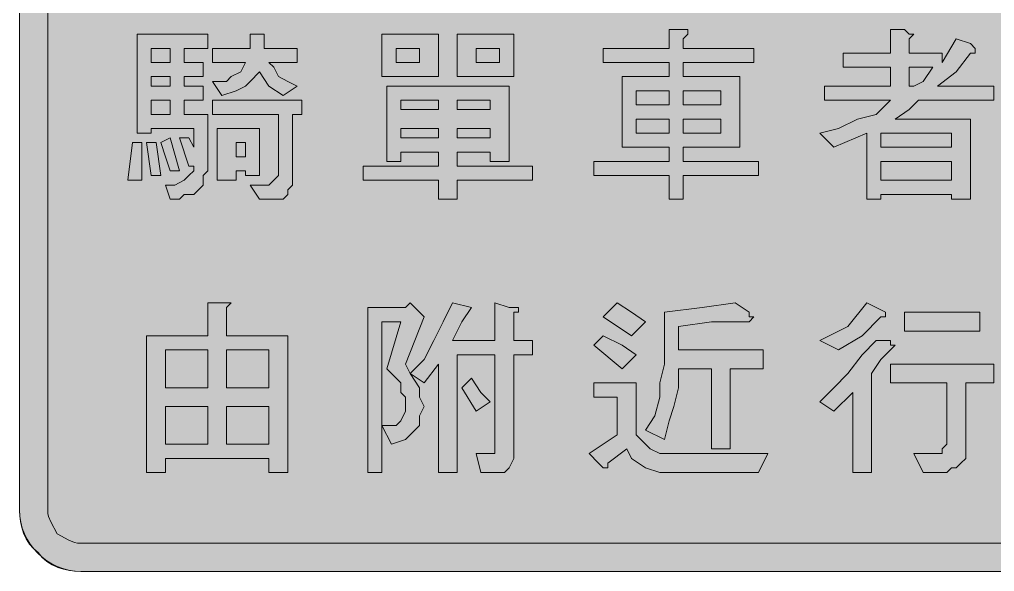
# Model space of a CAD drawing. Header units: metres. Extents: x 29 to 539, y 7 to 262.
# Drawn here: x 29.5 to 278, y 7.4 to 148 of the extents above; entities that cross this region are included whole.
import ezdxf

# ---------------------------------------------------------------- set-up
doc = ezdxf.new("R2010")
doc.units = ezdxf.units.M
for name, color, linetype, true_color in [('FILL_BLUE_0000FF', 7, 'Continuous', 0x0000ff), ('FILL_WHITE_FFFFFF', 7, 'Continuous', 0xffffff), ('STROKE_BLUE_0000FF', 7, 'Continuous', 0x0000ff)]:
    doc.layers.add(name, color=color, linetype=linetype, true_color=true_color)

msp = doc.modelspace()

# ---------------------------------------------------------------- hatches: boundary and pattern name
at = {"layer": 'FILL_BLUE_0000FF', "true_color": 0x0000ff}
h = msp.add_hatch(color=7, dxfattribs=at)
h.dxf.hatch_style = 1
h.paths.add_polyline_path([(523.89, 254.64), (524.98, 254.43), (526.29, 253.89), (527.6, 253.12), (528.69, 252.24), (530.08, 250.63), (530.5, 249.92), (530.79, 249.24), (531.05, 247.85), (531.09, 246.24), (531.09, 23.04), (531.05, 21.43), (530.79, 20.04), (530.5, 19.36), (530.08, 18.65), (528.69, 17.04), (527.6, 16.16), (526.29, 15.39), (524.98, 14.85), (523.89, 14.64), (45.09, 14.64), (44.24, 14.69), (43.48, 14.85), (42.09, 15.39), (39.09, 17.04), (37.44, 20.04), (36.9, 21.43), (36.74, 22.19), (36.69, 23.04), (36.69, 246.24), (36.74, 247.09), (36.9, 247.85), (37.44, 249.24), (39.09, 252.24), (42.09, 253.89), (43.48, 254.43), (44.24, 254.59), (45.09, 254.64), (523.89, 254.64)])
at = {"layer": 'FILL_WHITE_FFFFFF', "true_color": 0xffffff}
h = msp.add_hatch(color=7, dxfattribs=at)
h.dxf.hatch_style = 1
h.paths.add_polyline_path([(523.89, 261.84), (525.24, 261.78), (526.59, 261.6), (527.94, 261.27), (529.29, 260.79), (530.64, 260.14), (531.99, 259.31), (533.34, 258.28), (534.69, 257.04), (535.93, 256.03), (536.96, 254.85), (537.79, 253.52), (538.44, 252.09), (538.92, 250.61), (539.25, 249.11), (539.43, 247.64), (539.49, 246.24), (539.49, 23.04), (539.47, 21.43), (539.34, 20.04), (538.98, 18.65), (538.29, 17.04), (537.39, 15.45), (536.49, 14.19), (534.69, 12.24), (534.19, 11.4), (533.58, 10.66), (532.9, 10.05), (532.14, 9.54), (531.33, 9.15), (530.47, 8.86), (529.59, 8.7), (528.69, 8.64), (528.19, 8.24), (527.6, 7.95), (526.29, 7.59), (523.89, 7.44), (45.09, 7.44), (43.69, 7.5), (42.22, 7.68), (40.72, 8.01), (39.24, 8.49), (37.81, 9.14), (36.48, 9.97), (35.3, 11), (34.29, 12.24), (33.05, 13.25), (32.02, 14.43), (31.19, 15.76), (30.54, 17.19), (30.06, 18.67), (29.73, 20.17), (29.55, 21.64), (29.49, 23.04), (29.49, 246.24), (29.55, 247.64), (29.73, 249.11), (30.06, 250.61), (30.54, 252.09), (31.19, 253.52), (32.02, 254.85), (33.05, 256.03), (34.29, 257.04), (35.3, 258.28), (36.48, 259.31), (37.81, 260.14), (39.24, 260.79), (40.72, 261.27), (42.22, 261.6), (43.69, 261.78), (45.09, 261.84), (523.89, 261.84)])
h = msp.add_hatch(color=7, dxfattribs=at)
h.dxf.hatch_style = 1
h.paths.add_polyline_path([(71.49, 137.04), (76.29, 137.04), (76.29, 133.44), (71.49, 133.44), (71.49, 131.04), (76.29, 131.04), (76.29, 127.44), (71.49, 127.44), (71.49, 123.84), (77.49, 123.84), (77.49, 114.24), (77.49, 111.84), (77.49, 109.44), (76.29, 108.24), (76.29, 105.84), (75.09, 104.64), (73.89, 103.44), (71.49, 103.44), (70.29, 102.24), (67.89, 102.24), (66.69, 105.84), (69.09, 105.84), (71.49, 107.04), (72.69, 108.24), (73.89, 109.44), (73.89, 110.64), (72.69, 110.64), (70.29, 117.84), (72.69, 117.84), (73.89, 115.44), (73.89, 120.24), (63.09, 120.24), (63.09, 119.04), (59.49, 119.04), (59.49, 144.24), (77.49, 144.24), (77.49, 140.64), (71.49, 140.64), (71.49, 137.04)])
h.paths.add_polyline_path([(63.09, 137.04), (67.89, 137.04), (67.89, 140.64), (63.09, 140.64), (63.09, 137.04)], flags=16)
h.paths.add_polyline_path([(63.09, 127.44), (63.09, 123.84), (67.89, 123.84), (67.89, 127.44), (63.09, 127.44)], flags=16)
h.paths.add_polyline_path([(67.89, 133.44), (63.09, 133.44), (63.09, 131.04), (67.89, 131.04), (67.89, 133.44)], flags=16)
h = msp.add_hatch(color=7, dxfattribs=at)
h.dxf.hatch_style = 1
h.paths.add_polyline_path([(90.69, 144.24), (91.89, 144.24), (91.89, 143.04), (91.89, 140.64), (100.29, 140.64), (100.29, 137.04), (93.09, 137.04), (94.29, 135.84), (95.49, 133.44), (97.89, 132.24), (100.29, 131.04), (96.69, 128.64), (93.09, 131.04), (90.69, 134.64), (88.29, 132.24), (87.09, 131.04), (84.69, 129.84), (81.09, 128.64), (78.69, 132.24), (82.29, 132.24), (83.49, 133.44), (85.89, 134.64), (87.09, 137.04), (78.69, 137.04), (78.69, 140.64), (88.29, 140.64), (88.29, 144.24), (90.69, 144.24)])
h = msp.add_hatch(color=7, dxfattribs=at)
h.dxf.hatch_style = 1
h.paths.add_polyline_path([(136.29, 133.44), (121.89, 133.44), (121.89, 144.24), (136.29, 144.24), (136.29, 133.44)])
h.paths.add_polyline_path([(131.49, 140.64), (125.49, 140.64), (125.49, 137.04), (131.49, 137.04), (131.49, 140.64)], flags=16)
h = msp.add_hatch(color=7, dxfattribs=at)
h.dxf.hatch_style = 1
h.paths.add_polyline_path([(155.49, 133.44), (141.09, 133.44), (141.09, 144.24), (155.49, 144.24), (155.49, 133.44)])
h.paths.add_polyline_path([(151.89, 140.64), (145.89, 140.64), (145.89, 137.04), (151.89, 137.04), (151.89, 140.64)], flags=16)
h = msp.add_hatch(color=7, dxfattribs=at)
h.dxf.hatch_style = 1
h.paths.add_polyline_path([(198.69, 143.04), (198.69, 140.64), (216.69, 140.64), (216.69, 137.04), (198.69, 137.04), (198.69, 133.44), (213.09, 133.44), (213.09, 115.44), (198.69, 115.44), (198.69, 111.84), (217.89, 111.84), (217.89, 108.24), (198.69, 108.24), (198.69, 102.24), (195.09, 102.24), (195.09, 108.24), (175.89, 108.24), (175.89, 111.84), (195.09, 111.84), (195.09, 115.44), (183.09, 115.44), (183.09, 133.44), (195.09, 133.44), (195.09, 137.04), (178.29, 137.04), (178.29, 140.64), (195.09, 140.64), (195.09, 145.44), (199.89, 145.44), (199.89, 144.24), (198.69, 143.04)])
h.paths.add_polyline_path([(195.09, 126.24), (195.09, 129.84), (186.69, 129.84), (186.69, 126.24), (195.09, 126.24)], flags=16)
h.paths.add_polyline_path([(186.69, 119.04), (195.09, 119.04), (195.09, 122.64), (186.69, 122.64), (186.69, 119.04)], flags=16)
h.paths.add_polyline_path([(198.69, 129.84), (198.69, 126.24), (208.29, 126.24), (208.29, 129.84), (198.69, 129.84)], flags=16)
h.paths.add_polyline_path([(208.29, 122.64), (198.69, 122.64), (198.69, 119.04), (208.29, 119.04), (208.29, 122.64)], flags=16)
h = msp.add_hatch(color=7, dxfattribs=at)
h.dxf.hatch_style = 1
h.paths.add_polyline_path([(267.09, 122.64), (271.89, 122.64), (271.89, 102.24), (267.09, 102.24), (267.09, 103.44), (249.09, 103.44), (249.09, 102.24), (245.49, 102.24), (245.49, 119.04), (237.09, 115.44), (233.49, 119.04), (238.29, 120.24), (243.09, 122.64), (247.89, 123.84), (251.49, 127.44), (234.69, 127.44), (234.69, 131.04), (251.49, 131.04), (251.49, 135.84), (239.49, 135.84), (239.49, 139.44), (251.49, 139.44), (251.49, 145.44), (255.09, 145.44), (256.29, 144.24), (257.49, 144.24), (256.29, 143.04), (256.29, 139.44), (264.69, 139.44), (264.69, 137.04), (268.29, 143.04), (271.89, 141.84), (273.09, 140.64), (273.09, 139.44), (271.89, 139.44), (268.29, 134.64), (263.49, 131.04), (277.89, 131.04), (277.89, 127.44), (263.49, 127.44), (262.29, 127.44), (258.69, 127.44), (256.29, 125.04), (252.69, 122.64), (261.09, 122.64), (267.09, 122.64)])
h.paths.add_polyline_path([(256.29, 135.84), (256.29, 131.04), (257.49, 131.04), (259.89, 132.24), (262.29, 135.84), (256.29, 135.84)], flags=16)
h.paths.add_polyline_path([(249.09, 119.04), (249.09, 115.44), (267.09, 115.44), (267.09, 119.04), (249.09, 119.04)], flags=16)
h.paths.add_polyline_path([(267.09, 111.84), (249.09, 111.84), (249.09, 107.04), (267.09, 107.04), (267.09, 111.84)], flags=16)
h = msp.add_hatch(color=7, dxfattribs=at)
h.dxf.hatch_style = 1
h.paths.add_polyline_path([(149.49, 114.24), (141.09, 114.24), (141.09, 110.64), (160.29, 110.64), (160.29, 107.04), (141.09, 107.04), (141.09, 102.24), (136.29, 102.24), (136.29, 107.04), (117.09, 107.04), (117.09, 110.64), (136.29, 110.64), (136.29, 114.24), (126.69, 114.24), (126.69, 111.84), (123.09, 111.84), (123.09, 131.04), (154.29, 131.04), (154.29, 111.84), (149.49, 111.84), (149.49, 114.24)])
h.paths.add_polyline_path([(149.49, 125.04), (149.49, 127.44), (141.09, 127.44), (141.09, 125.04), (149.49, 125.04)], flags=16)
h.paths.add_polyline_path([(141.09, 117.84), (149.49, 117.84), (149.49, 120.24), (141.09, 120.24), (141.09, 117.84)], flags=16)
h.paths.add_polyline_path([(126.69, 127.44), (126.69, 125.04), (136.29, 125.04), (136.29, 127.44), (126.69, 127.44)], flags=16)
h.paths.add_polyline_path([(136.29, 120.24), (126.69, 120.24), (126.69, 117.84), (136.29, 117.84), (136.29, 120.24)], flags=16)
h = msp.add_hatch(color=7, dxfattribs=at)
h.dxf.hatch_style = 1
h.paths.add_polyline_path([(101.49, 127.44), (101.49, 123.84), (99.09, 123.84), (99.09, 109.44), (99.09, 108.24), (99.09, 105.84), (97.89, 104.64), (97.89, 103.44), (96.69, 102.24), (95.49, 102.24), (93.09, 102.24), (91.89, 102.24), (90.69, 102.24), (88.29, 105.84), (91.89, 105.84), (93.09, 105.84), (94.29, 107.04), (95.49, 108.24), (95.49, 109.44), (95.49, 123.84), (78.69, 123.84), (78.69, 127.44), (101.49, 127.44)])
h = msp.add_hatch(color=7, dxfattribs=at)
h.dxf.hatch_style = 1
h.paths.add_polyline_path([(90.69, 108.24), (87.09, 108.24), (87.09, 109.44), (84.69, 109.44), (84.69, 107.04), (79.89, 107.04), (79.89, 120.24), (90.69, 120.24), (90.69, 108.24)])
h.paths.add_polyline_path([(87.09, 116.64), (84.69, 116.64), (84.69, 113.04), (87.09, 113.04), (87.09, 116.64)], flags=16)
h = msp.add_hatch(color=7, dxfattribs=at)
h.dxf.hatch_style = 1
h.paths.add_polyline_path([(70.29, 109.44), (67.89, 109.44), (66.69, 113.04), (65.49, 116.64), (67.89, 117.84), (70.29, 109.44)])
h = msp.add_hatch(color=7, dxfattribs=at)
h.dxf.hatch_style = 1
h.paths.add_polyline_path([(60.69, 107.04), (57.09, 107.04), (58.29, 116.64), (60.69, 116.64), (60.69, 107.04)])
h = msp.add_hatch(color=7, dxfattribs=at)
h.dxf.hatch_style = 1
h.paths.add_polyline_path([(65.49, 108.24), (63.09, 108.24), (61.89, 116.64), (64.29, 116.64), (65.49, 108.24)])
h = msp.add_hatch(color=7, dxfattribs=at)
h.dxf.hatch_style = 1
h.paths.add_polyline_path([(83.49, 75.84), (82.29, 74.64), (82.29, 73.44), (82.29, 67.44), (97.89, 67.44), (97.89, 32.64), (93.09, 32.64), (93.09, 36.24), (66.69, 36.24), (66.69, 32.64), (61.89, 32.64), (61.89, 67.44), (77.49, 67.44), (77.49, 75.84), (81.09, 75.84), (82.29, 75.84), (83.49, 75.84)])
h.paths.add_polyline_path([(77.49, 54.24), (77.49, 63.84), (66.69, 63.84), (66.69, 54.24), (77.49, 54.24)], flags=16)
h.paths.add_polyline_path([(82.29, 54.24), (93.09, 54.24), (93.09, 63.84), (82.29, 63.84), (82.29, 54.24)], flags=16)
h.paths.add_polyline_path([(66.69, 49.44), (66.69, 39.84), (77.49, 39.84), (77.49, 49.44), (66.69, 49.44)], flags=16)
h.paths.add_polyline_path([(93.09, 49.44), (82.29, 49.44), (82.29, 39.84), (93.09, 39.84), (93.09, 49.44)], flags=16)
h = msp.add_hatch(color=7, dxfattribs=at)
h.dxf.hatch_style = 1
h.paths.add_polyline_path([(118.29, 32.64), (118.29, 74.64), (127.89, 74.64), (129.09, 75.84), (132.69, 72.24), (127.89, 60.24), (129.09, 57.84), (131.49, 54.24), (131.49, 51.84), (132.69, 49.44), (131.49, 47.04), (131.49, 44.64), (130.29, 43.44), (127.89, 41.04), (124.29, 39.84), (121.89, 44.64), (121.89, 32.64), (118.29, 32.64)])
h.paths.add_polyline_path([(125.49, 44.64), (126.69, 45.84), (127.89, 48.24), (127.89, 49.44), (127.89, 51.84), (126.69, 53.04), (126.69, 55.44), (124.29, 57.84), (123.09, 59.04), (126.69, 71.04), (121.89, 71.04), (121.89, 44.64), (125.49, 44.64)], flags=16)
h = msp.add_hatch(color=7, dxfattribs=at)
h.dxf.hatch_style = 1
h.paths.add_polyline_path([(142.29, 71.04), (139.89, 66.24), (150.69, 66.24), (150.69, 75.84), (154.29, 74.64), (155.49, 74.64), (156.69, 74.64), (156.69, 73.44), (155.49, 73.44), (155.49, 66.24), (160.29, 66.24), (160.29, 62.64), (155.49, 62.64), (155.49, 38.64), (155.49, 36.24), (154.29, 33.84), (153.09, 32.64), (150.69, 32.64), (147.09, 32.64), (145.89, 37.44), (148.29, 37.44), (149.49, 37.44), (150.69, 37.44), (150.69, 38.64), (150.69, 39.84), (150.69, 62.64), (141.09, 62.64), (141.09, 32.64), (136.29, 32.64), (136.29, 60.24), (132.69, 55.44), (129.09, 57.84), (132.69, 61.44), (135.09, 66.24), (137.49, 71.04), (139.89, 75.84), (144.69, 74.64), (142.29, 71.04)])
h = msp.add_hatch(color=7, dxfattribs=at)
h.dxf.hatch_style = 1
h.paths.add_polyline_path([(185.49, 73.44), (189.09, 71.04), (185.49, 67.44), (178.29, 72.24), (181.89, 75.84), (185.49, 73.44)])
h = msp.add_hatch(color=7, dxfattribs=at)
h.dxf.hatch_style = 1
h.paths.add_polyline_path([(203.49, 74.64), (211.89, 75.84), (215.49, 73.44), (215.49, 72.24), (216.69, 72.24), (215.49, 71.04), (214.29, 71.04), (205.89, 71.04), (197.49, 69.84), (197.49, 63.84), (219.09, 63.84), (219.09, 59.04), (210.69, 59.04), (210.69, 38.64), (205.89, 38.64), (205.89, 59.04), (197.49, 59.04), (197.49, 54.24), (196.29, 49.44), (195.09, 45.84), (193.89, 41.04), (189.09, 43.44), (191.49, 47.04), (192.69, 51.84), (192.69, 55.44), (193.89, 60.24), (193.89, 73.44), (203.49, 74.64)])
h = msp.add_hatch(color=7, dxfattribs=at)
h.dxf.hatch_style = 1
h.paths.add_polyline_path([(240.69, 69.84), (245.49, 75.84), (250.29, 73.44), (250.29, 72.24), (249.09, 72.24), (244.29, 67.44), (238.29, 63.84), (233.49, 66.24), (240.69, 69.84)])
h = msp.add_hatch(color=7, dxfattribs=at)
h.dxf.hatch_style = 1
h.paths.add_polyline_path([(274.29, 73.44), (274.29, 68.64), (255.09, 68.64), (255.09, 73.44), (274.29, 73.44)])
h = msp.add_hatch(color=7, dxfattribs=at)
h.dxf.hatch_style = 1
h.paths.add_polyline_path([(183.09, 65.04), (186.69, 62.64), (183.09, 59.04), (175.89, 65.04), (178.29, 67.44), (183.09, 65.04)])
h = msp.add_hatch(color=7, dxfattribs=at)
h.dxf.hatch_style = 1
h.paths.add_polyline_path([(237.09, 54.24), (240.69, 57.84), (244.29, 62.64), (247.89, 66.24), (251.49, 66.24), (251.49, 65.04), (252.69, 65.04), (251.49, 63.84), (249.09, 61.44), (246.69, 57.84), (246.69, 32.64), (241.89, 32.64), (241.89, 53.04), (237.09, 48.24), (233.49, 50.64), (237.09, 54.24)])
h = msp.add_hatch(color=7, dxfattribs=at)
h.dxf.hatch_style = 1
h.paths.add_polyline_path([(251.49, 55.44), (251.49, 60.24), (277.89, 60.24), (277.89, 55.44), (270.69, 55.44), (270.69, 39.84), (270.69, 38.64), (270.69, 36.24), (269.49, 35.04), (268.29, 33.84), (267.09, 33.84), (265.89, 32.64), (264.69, 32.64), (262.29, 32.64), (259.89, 32.64), (257.49, 37.44), (263.49, 37.44), (264.69, 37.44), (264.69, 38.64), (265.89, 39.84), (265.89, 41.04), (265.89, 55.44), (251.49, 55.44)])
h = msp.add_hatch(color=7, dxfattribs=at)
h.dxf.hatch_style = 1
h.paths.add_polyline_path([(147.09, 53.04), (149.49, 50.64), (145.89, 48.24), (142.29, 54.24), (144.69, 56.64), (147.09, 53.04)])
h = msp.add_hatch(color=7, dxfattribs=at)
h.dxf.hatch_style = 1
h.paths.add_polyline_path([(186.69, 55.44), (186.69, 43.44), (186.69, 42.24), (187.89, 41.04), (189.09, 39.84), (190.29, 38.64), (192.69, 37.44), (195.09, 37.44), (197.49, 37.44), (201.09, 37.44), (220.29, 37.44), (217.89, 32.64), (198.69, 32.64), (192.69, 32.64), (189.09, 33.84), (185.49, 36.24), (184.29, 38.64), (179.49, 35.04), (179.49, 33.84), (178.29, 33.84), (177.09, 35.04), (174.69, 37.44), (181.89, 42.24), (181.89, 51.84), (175.89, 51.84), (175.89, 55.44), (186.69, 55.44)])

# ---------------------------------------------------------------- linework, layer by layer
at = {"layer": 'FILL_BLUE_0000FF', "lineweight": 0, "true_color": 0x0000ff}
msp.add_lwpolyline([(523.89, 14.64), (45.09, 14.64), (44.24, 14.69), (43.48, 14.85), (42.09, 15.39), (39.09, 17.04), (37.44, 20.04), (36.9, 21.43), (36.74, 22.19), (36.69, 23.04), (36.69, 246.24), (36.74, 247.09), (36.9, 247.85), (37.44, 249.24), (39.09, 252.24), (42.09, 253.89), (43.48, 254.43), (44.24, 254.59), (45.09, 254.64), (523.89, 254.64)], dxfattribs=at)
at = {"layer": 'FILL_WHITE_FFFFFF', "lineweight": 0, "true_color": 0xffffff}
msp.add_lwpolyline([(523.89, 7.44), (45.09, 7.44), (43.69, 7.5), (42.22, 7.68), (40.72, 8.01), (39.24, 8.49), (37.81, 9.14), (36.48, 9.97), (35.3, 11), (34.29, 12.24), (33.05, 13.25), (32.02, 14.43), (31.19, 15.76), (30.54, 17.19), (30.06, 18.67), (29.73, 20.17), (29.55, 21.64), (29.49, 23.04), (29.49, 246.24)], dxfattribs=at)
for points in [[(71.49, 137.04), (76.29, 137.04), (76.29, 133.44), (71.49, 133.44), (71.49, 131.04), (76.29, 131.04), (76.29, 127.44), (71.49, 127.44), (71.49, 123.84), (77.49, 123.84), (77.49, 114.24), (77.49, 111.84), (77.49, 109.44), (76.29, 108.24), (76.29, 105.84), (75.09, 104.64), (73.89, 103.44), (71.49, 103.44), (70.29, 102.24), (67.89, 102.24), (66.69, 105.84), (69.09, 105.84), (71.49, 107.04), (72.69, 108.24), (73.89, 109.44), (73.89, 110.64), (72.69, 110.64), (70.29, 117.84), (72.69, 117.84), (73.89, 115.44), (73.89, 120.24), (63.09, 120.24), (63.09, 119.04), (59.49, 119.04), (59.49, 144.24), (77.49, 144.24), (77.49, 140.64), (71.49, 140.64)], [(90.69, 144.24), (91.89, 144.24), (91.89, 143.04), (91.89, 140.64), (100.29, 140.64), (100.29, 137.04), (93.09, 137.04), (94.29, 135.84), (95.49, 133.44), (97.89, 132.24), (100.29, 131.04), (96.69, 128.64), (93.09, 131.04), (90.69, 134.64), (88.29, 132.24), (87.09, 131.04), (84.69, 129.84), (81.09, 128.64), (78.69, 132.24), (82.29, 132.24), (83.49, 133.44), (85.89, 134.64), (87.09, 137.04), (78.69, 137.04), (78.69, 140.64), (88.29, 140.64), (88.29, 144.24)], [(136.29, 133.44), (121.89, 133.44), (121.89, 144.24), (136.29, 144.24)], [(155.49, 133.44), (141.09, 133.44), (141.09, 144.24), (155.49, 144.24)], [(198.69, 143.04), (198.69, 140.64), (216.69, 140.64), (216.69, 137.04), (198.69, 137.04), (198.69, 133.44), (213.09, 133.44), (213.09, 115.44), (198.69, 115.44), (198.69, 111.84), (217.89, 111.84), (217.89, 108.24), (198.69, 108.24), (198.69, 102.24), (195.09, 102.24), (195.09, 108.24), (175.89, 108.24), (175.89, 111.84), (195.09, 111.84), (195.09, 115.44), (183.09, 115.44), (183.09, 133.44), (195.09, 133.44), (195.09, 137.04), (178.29, 137.04), (178.29, 140.64), (195.09, 140.64), (195.09, 145.44), (199.89, 145.44), (199.89, 144.24)], [(267.09, 122.64), (271.89, 122.64), (271.89, 102.24), (267.09, 102.24), (267.09, 103.44), (249.09, 103.44), (249.09, 102.24), (245.49, 102.24), (245.49, 119.04), (237.09, 115.44), (233.49, 119.04), (238.29, 120.24), (243.09, 122.64), (247.89, 123.84), (251.49, 127.44), (234.69, 127.44), (234.69, 131.04), (251.49, 131.04), (251.49, 135.84), (239.49, 135.84), (239.49, 139.44), (251.49, 139.44), (251.49, 145.44), (255.09, 145.44), (256.29, 144.24), (257.49, 144.24), (256.29, 143.04), (256.29, 139.44), (264.69, 139.44), (264.69, 137.04), (268.29, 143.04), (271.89, 141.84), (273.09, 140.64), (273.09, 139.44), (271.89, 139.44), (268.29, 134.64), (263.49, 131.04), (277.89, 131.04), (277.89, 127.44), (263.49, 127.44), (262.29, 127.44), (258.69, 127.44), (256.29, 125.04), (252.69, 122.64), (261.09, 122.64)], [(63.09, 137.04), (67.89, 137.04), (67.89, 140.64), (63.09, 140.64)], [(131.49, 140.64), (125.49, 140.64), (125.49, 137.04), (131.49, 137.04)], [(151.89, 140.64), (145.89, 140.64), (145.89, 137.04), (151.89, 137.04)], [(256.29, 135.84), (256.29, 131.04), (257.49, 131.04), (259.89, 132.24), (262.29, 135.84)], [(67.89, 133.44), (63.09, 133.44), (63.09, 131.04), (67.89, 131.04)], [(149.49, 114.24), (141.09, 114.24), (141.09, 110.64), (160.29, 110.64), (160.29, 107.04), (141.09, 107.04), (141.09, 102.24), (136.29, 102.24), (136.29, 107.04), (117.09, 107.04), (117.09, 110.64), (136.29, 110.64), (136.29, 114.24), (126.69, 114.24), (126.69, 111.84), (123.09, 111.84), (123.09, 131.04), (154.29, 131.04), (154.29, 111.84), (149.49, 111.84)], [(195.09, 126.24), (195.09, 129.84), (186.69, 129.84), (186.69, 126.24)], [(198.69, 129.84), (198.69, 126.24), (208.29, 126.24), (208.29, 129.84)], [(63.09, 127.44), (63.09, 123.84), (67.89, 123.84), (67.89, 127.44)], [(101.49, 127.44), (101.49, 123.84), (99.09, 123.84), (99.09, 109.44), (99.09, 108.24), (99.09, 105.84), (97.89, 104.64), (97.89, 103.44), (96.69, 102.24), (95.49, 102.24), (93.09, 102.24), (91.89, 102.24), (90.69, 102.24), (88.29, 105.84), (91.89, 105.84), (93.09, 105.84), (94.29, 107.04), (95.49, 108.24), (95.49, 109.44), (95.49, 123.84), (78.69, 123.84), (78.69, 127.44)], [(126.69, 127.44), (126.69, 125.04), (136.29, 125.04), (136.29, 127.44)], [(149.49, 125.04), (149.49, 127.44), (141.09, 127.44), (141.09, 125.04)], [(186.69, 119.04), (195.09, 119.04), (195.09, 122.64), (186.69, 122.64)], [(208.29, 122.64), (198.69, 122.64), (198.69, 119.04), (208.29, 119.04)], [(90.69, 108.24), (87.09, 108.24), (87.09, 109.44), (84.69, 109.44), (84.69, 107.04), (79.89, 107.04), (79.89, 120.24), (90.69, 120.24)], [(136.29, 120.24), (126.69, 120.24), (126.69, 117.84), (136.29, 117.84)], [(141.09, 117.84), (149.49, 117.84), (149.49, 120.24), (141.09, 120.24)], [(70.29, 109.44), (67.89, 109.44), (66.69, 113.04), (65.49, 116.64), (67.89, 117.84)], [(249.09, 119.04), (249.09, 115.44), (267.09, 115.44), (267.09, 119.04)], [(60.69, 107.04), (57.09, 107.04), (58.29, 116.64), (60.69, 116.64)], [(65.49, 108.24), (63.09, 108.24), (61.89, 116.64), (64.29, 116.64)], [(87.09, 116.64), (84.69, 116.64), (84.69, 113.04), (87.09, 113.04)], [(267.09, 111.84), (249.09, 111.84), (249.09, 107.04), (267.09, 107.04)], [(83.49, 75.84), (82.29, 74.64), (82.29, 73.44), (82.29, 67.44), (97.89, 67.44), (97.89, 32.64), (93.09, 32.64), (93.09, 36.24), (66.69, 36.24), (66.69, 32.64), (61.89, 32.64), (61.89, 67.44), (77.49, 67.44), (77.49, 75.84), (81.09, 75.84), (82.29, 75.84)], [(118.29, 32.64), (118.29, 74.64), (127.89, 74.64), (129.09, 75.84), (132.69, 72.24), (127.89, 60.24), (129.09, 57.84), (131.49, 54.24), (131.49, 51.84), (132.69, 49.44), (131.49, 47.04), (131.49, 44.64), (130.29, 43.44), (127.89, 41.04), (124.29, 39.84), (121.89, 44.64), (121.89, 32.64)], [(142.29, 71.04), (139.89, 66.24), (150.69, 66.24), (150.69, 75.84), (154.29, 74.64), (155.49, 74.64), (156.69, 74.64), (156.69, 73.44), (155.49, 73.44), (155.49, 66.24), (160.29, 66.24), (160.29, 62.64), (155.49, 62.64), (155.49, 38.64), (155.49, 36.24), (154.29, 33.84), (153.09, 32.64), (150.69, 32.64), (147.09, 32.64), (145.89, 37.44), (148.29, 37.44), (149.49, 37.44), (150.69, 37.44), (150.69, 38.64), (150.69, 39.84), (150.69, 62.64), (141.09, 62.64), (141.09, 32.64), (136.29, 32.64), (136.29, 60.24), (132.69, 55.44), (129.09, 57.84), (132.69, 61.44), (135.09, 66.24), (137.49, 71.04), (139.89, 75.84), (144.69, 74.64)], [(185.49, 73.44), (189.09, 71.04), (185.49, 67.44), (178.29, 72.24), (181.89, 75.84)], [(203.49, 74.64), (211.89, 75.84), (215.49, 73.44), (215.49, 72.24), (216.69, 72.24), (215.49, 71.04), (214.29, 71.04), (205.89, 71.04), (197.49, 69.84), (197.49, 63.84), (219.09, 63.84), (219.09, 59.04), (210.69, 59.04), (210.69, 38.64), (205.89, 38.64), (205.89, 59.04), (197.49, 59.04), (197.49, 54.24), (196.29, 49.44), (195.09, 45.84), (193.89, 41.04), (189.09, 43.44), (191.49, 47.04), (192.69, 51.84), (192.69, 55.44), (193.89, 60.24), (193.89, 73.44)], [(240.69, 69.84), (245.49, 75.84), (250.29, 73.44), (250.29, 72.24), (249.09, 72.24), (244.29, 67.44), (238.29, 63.84), (233.49, 66.24)], [(274.29, 73.44), (274.29, 68.64), (255.09, 68.64), (255.09, 73.44)], [(125.49, 44.64), (126.69, 45.84), (127.89, 48.24), (127.89, 49.44), (127.89, 51.84), (126.69, 53.04), (126.69, 55.44), (124.29, 57.84), (123.09, 59.04), (126.69, 71.04), (121.89, 71.04), (121.89, 44.64)], [(183.09, 65.04), (186.69, 62.64), (183.09, 59.04), (175.89, 65.04), (178.29, 67.44)], [(237.09, 54.24), (240.69, 57.84), (244.29, 62.64), (247.89, 66.24), (251.49, 66.24), (251.49, 65.04), (252.69, 65.04), (251.49, 63.84), (249.09, 61.44), (246.69, 57.84), (246.69, 32.64), (241.89, 32.64), (241.89, 53.04), (237.09, 48.24), (233.49, 50.64)], [(77.49, 54.24), (77.49, 63.84), (66.69, 63.84), (66.69, 54.24)], [(82.29, 54.24), (93.09, 54.24), (93.09, 63.84), (82.29, 63.84)], [(251.49, 55.44), (251.49, 60.24), (277.89, 60.24), (277.89, 55.44), (270.69, 55.44), (270.69, 39.84), (270.69, 38.64), (270.69, 36.24), (269.49, 35.04), (268.29, 33.84), (267.09, 33.84), (265.89, 32.64), (264.69, 32.64), (262.29, 32.64), (259.89, 32.64), (257.49, 37.44), (263.49, 37.44), (264.69, 37.44), (264.69, 38.64), (265.89, 39.84), (265.89, 41.04), (265.89, 55.44)], [(147.09, 53.04), (149.49, 50.64), (145.89, 48.24), (142.29, 54.24), (144.69, 56.64)], [(186.69, 55.44), (186.69, 43.44), (186.69, 42.24), (187.89, 41.04), (189.09, 39.84), (190.29, 38.64), (192.69, 37.44), (195.09, 37.44), (197.49, 37.44), (201.09, 37.44), (220.29, 37.44), (217.89, 32.64), (198.69, 32.64), (192.69, 32.64), (189.09, 33.84), (185.49, 36.24), (184.29, 38.64), (179.49, 35.04), (179.49, 33.84), (178.29, 33.84), (177.09, 35.04), (174.69, 37.44), (181.89, 42.24), (181.89, 51.84), (175.89, 51.84), (175.89, 55.44)], [(66.69, 49.44), (66.69, 39.84), (77.49, 39.84), (77.49, 49.44)], [(93.09, 49.44), (82.29, 49.44), (82.29, 39.84), (93.09, 39.84)]]:
    msp.add_lwpolyline(points, close=True, dxfattribs=at)
at = {"layer": 'STROKE_BLUE_0000FF', "lineweight": 0, "true_color": 0x0000ff}
msp.add_lwpolyline([(29.49, 246.24), (29.49, 23.04), (29.57, 21.48), (29.82, 19.96), (30.21, 18.48), (30.75, 17.06), (31.42, 15.7), (32.21, 14.41), (33.12, 13.21), (34.14, 12.09), (35.26, 11.07), (36.46, 10.16), (37.75, 9.37), (39.11, 8.7), (40.53, 8.16), (42.01, 7.77), (43.53, 7.52), (45.09, 7.44), (523.89, 7.44)], dxfattribs=at)

doc.saveas('drawing.dxf')
